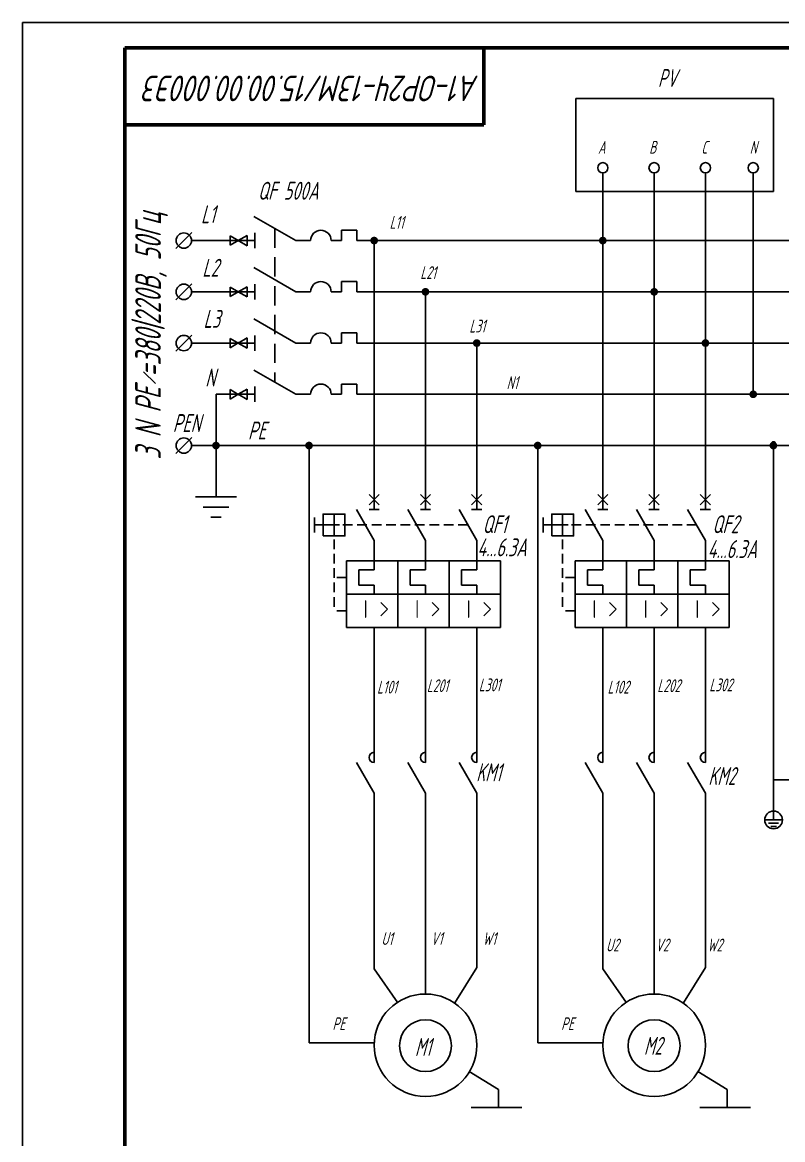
# Model space of a CAD drawing. Header units: millimetres. Extents: x 14016 to 19364, y 4274 to 5404.
# Drawn here: x 15216 to 15364.2, y 4649.5 to 4867.6 of the extents above; entities that cross this region are included whole.
import ezdxf
from ezdxf.enums import TextEntityAlignment as Align

# ---------------------------------------------------------------- set-up
doc = ezdxf.new("R2010")
doc.units = ezdxf.units.MM
doc.header["$LTSCALE"] = 15
for name, pattern in [('HIDDEN', [0.375, 0.25, -0.125]), ('HIDDEN2', [0.1875, 0.125, -0.0625]), ('K5LT_BASIC', [0])]:
    doc.linetypes.add(name, pattern=pattern)
doc.layers.add('0.35 TEXT', color=7, linetype='Continuous', lineweight=35)
doc.layers.add('LWT 0.6', color=7, linetype='Continuous', lineweight=50)
doc.layers.add('ШТРИХОВАЯ', color=7, linetype='HIDDEN')
doc.layers.add('ШТРИХОВАЯ 2', color=7, linetype='HIDDEN2')
doc.styles.add('33', font='gost.shx', dxfattribs={"width": 0.7, "oblique": 15, "height": 3.5})
doc.styles.add('34', font='gost.shx', dxfattribs={"width": 0.8, "oblique": 15, "height": 3.5})
doc.styles.add('35', font='gost.shx', dxfattribs={"width": 0.7, "oblique": 15, "height": 5})

# ---------------------------------------------------------------- blocks, each defined once
blk = doc.blocks.new('Контактор 3 ф')
at = {"linetype": 'K5LT_BASIC'}
for p, q in [((0, 0), (0, -4.5)), ((10, 0), (10, -4.5)), ((20, 0), (20, -4.5)), ((0, -10.5), (-3.46, -4.5)), ((10, -10.5), (6.54, -4.5)), ((20, -10.5), (16.54, -4.5)), ((0, -10.5), (0, -15)), ((10, -10.5), (10, -15)), ((20, -10.5), (20, -15))]:
    blk.add_line(p, q, dxfattribs=at)
for centre in [(0, -3.5), (10, -3.5), (20, -3.5)]:
    blk.add_arc(centre, 1, 90, 270, dxfattribs=at)
blk = doc.blocks.new('QF+KK')
for p, q in [((0, 0), (0, -7.5)), ((10, 0), (10, -7.5)), ((20, 0), (20, -7.5)), ((-1, -6.54), (1, -4.54)), ((-1, -4.54), (1, -6.54)), ((9, -6.54), (11, -4.54)), ((9, -4.54), (11, -6.54)), ((19, -6.54), (21, -4.54)), ((19, -4.54), (21, -6.54)), ((-7.83, -8.38), (-7.83, -12.62)), ((0, -13.5), (-3.46, -7.5)), ((-1, -7.5), (1, -7.5)), ((10, -13.5), (6.54, -7.5)), ((9, -7.5), (11, -7.5)), ((20, -13.5), (16.54, -7.5)), ((19, -7.5), (21, -7.5)), ((-11.63, -11.98), (-11.63, -9.02)), ((-9.6, -10.5), (-11.63, -10.5)), ((-6.78, -10.5), (-9.95, -10.5)), ((0, -13.5), (0, -18)), ((10, -13.5), (10, -18)), ((20, -13.5), (20, -18)), ((0, -19.25), (-3, -19.25)), ((-3, -19.25), (-3, -22.25)), ((0, -18), (0, -19.25)), ((4.62, -17.5), (4.62, -24)), ((10, -19.25), (7, -19.25)), ((7, -19.25), (7, -22.25)), ((10, -18), (10, -19.25)), ((14.62, -17.5), (14.62, -24)), ((20, -19.25), (17, -19.25)), ((17, -19.25), (17, -22.25)), ((20, -18), (20, -19.25)), ((-3, -22.25), (0, -22.25)), ((0, -22.25), (0, -24)), ((7, -22.25), (10, -22.25)), ((10, -22.25), (10, -24)), ((17, -22.25), (20, -22.25)), ((20, -22.25), (20, -24)), ((1.29, -25.61), (2.6, -26.93)), ((4.62, -24), (4.62, -30.5)), ((11.31, -25.61), (12.63, -26.93)), ((14.62, -24), (14.62, -30.5)), ((21.37, -25.61), (22.68, -26.93)), ((2.6, -26.93), (1.29, -28.24)), ((12.63, -26.93), (11.31, -28.24)), ((22.68, -26.93), (21.37, -28.24)), ((0, -30.5), (0, -38)), ((10, -30.5), (10, -38)), ((20, -30.5), (20, -38))]:
    blk.add_line(p, q)
for points in [[(-9.95, -12.62), (-5.71, -12.62), (-5.71, -8.38), (-9.95, -8.38)], [(-5.38, -24), (24.62, -24), (24.62, -17.5), (-5.38, -17.5)], [(-5.38, -30.5), (24.62, -30.5), (24.62, -24), (-5.38, -24)]]:
    blk.add_lwpolyline(points, close=True)
at = {"layer": 'ШТРИХОВАЯ 2'}
for p, q in [((18.27, -10.5), (-7.83, -10.5)), ((-7.83, -10.5), (-7.83, -27.25)), ((-5.38, -20.75), (-7.83, -20.75)), ((-5.38, -27.25), (-7.83, -27.25))]:
    blk.add_line(p, q, dxfattribs=at)
at = {"layer": '0.35 TEXT', "style": '34', "width": 0.75}
for p in [(-2, -28.65), (8.03, -28.65), (18.08, -28.65)]:
    blk.add_text('I ', height=3.5, dxfattribs=at).set_placement(p)
blk = doc.blocks.new('11')
at = {"const_width": 0.75}
blk.add_lwpolyline([(-0.375, 0, 1), (0.375, 0, 1)], format="xyb", close=True, dxfattribs=at)
blk = doc.blocks.new('UZIEMIENIE')
for p, q in [((0, 0), (4.85, 0)), ((2.43, 0), (2.43, 2.43)), ((2.43, -0.92), (1.05, -0.92)), ((2.43, -1.78), (1.64, -1.78)), ((2.43, -0.92), (3.8, -0.92)), ((2.43, -1.78), (3.21, -1.78))]:
    blk.add_line(p, q)
blk.add_circle((2.43, 0), 2.43)

msp = doc.modelspace()

# ---------------------------------------------------------------- linework, layer by layer
for p, q in [((16477, 4867.56, -0.02), (15216, 4867.56, -0.02)), ((15216, 4570.56, -0.02), (15216, 4867.56, -0.02)), ((15216, 4867.56, -0.02), (15216, 4273.56, -0.02)), ((15216, 4570.56, -0.02), (15216, 4867.56, -0.02)), ((15216, 4867.56, -0.02), (15216, 4273.56, -0.02)), ((15329.18, 4838.19, -0.02), (15329.18, 4824.98, -0.02)), ((15339.18, 4838.19, -0.02), (15339.18, 4814.98, -0.02)), ((15349.18, 4804.98, -0.02), (15349.18, 4838.19, -0.02)), ((15269.32, 4824.98, -0.02), (15261.14, 4829.7, -0.02)), ((15278.21, 4824.98, -0.02), (15278.21, 4826.98, -0.02)), ((15278.21, 4826.98, -0.02), (15281.21, 4826.98, -0.02)), ((15281.21, 4826.98, -0.02), (15281.21, 4824.98, -0.02)), ((15249.05, 4826.55, -0.02), (15245.92, 4823.42, -0.02)), ((15261.32, 4824.98, -0.02), (15248.98, 4824.98, -0.02)), ((15256.5, 4825.9, -0.02), (15258.23, 4824.9, -0.02)), ((15256.5, 4824.9, -0.02), (15256.5, 4825.9, -0.02)), ((15256.5, 4825.06, -0.02), (15256.5, 4824.06, -0.02)), ((15256.5, 4824.06, -0.02), (15258.23, 4825.06, -0.02)), ((15259.82, 4825.98, -0.02), (15258.09, 4824.98, -0.02)), ((15259.82, 4823.98, -0.02), (15258.09, 4824.98, -0.02)), ((15259.82, 4824.98, -0.02), (15259.82, 4825.98, -0.02)), ((15259.82, 4824.98, -0.02), (15259.82, 4823.98, -0.02)), ((15261.32, 4823.48, -0.02), (15261.32, 4826.48, -0.02)), ((15272.21, 4824.98, -0.02), (15269.32, 4824.98, -0.02)), ((15276.21, 4824.98, -0.02), (15278.21, 4824.98, -0.02)), ((16455.42, 4824.98, -0.02), (15281.21, 4824.98, -0.02)), ((15284.6, 4779.98, -0.02), (15284.59, 4824.98, -0.02)), ((15329.18, 4779.98, -0.02), (15329.18, 4824.98, -0.02)), ((15269.32, 4814.98, -0.02), (15261.14, 4819.7, -0.02)), ((15249.05, 4816.55, -0.02), (15245.92, 4813.42, -0.02)), ((15261.32, 4813.48, -0.02), (15261.32, 4816.48, -0.02)), ((15278.21, 4816.98, -0.02), (15281.21, 4816.98, -0.02)), ((15278.21, 4814.98, -0.02), (15278.21, 4816.98, -0.02)), ((15281.21, 4816.98, -0.02), (15281.21, 4814.98, -0.02)), ((15261.32, 4814.98, -0.02), (15248.98, 4814.98, -0.02)), ((15256.5, 4814.9, -0.02), (15256.5, 4815.9, -0.02)), ((15256.5, 4815.9, -0.02), (15258.23, 4814.9, -0.02)), ((15256.5, 4814.06, -0.02), (15258.23, 4815.06, -0.02)), ((15256.5, 4815.06, -0.02), (15256.5, 4814.06, -0.02)), ((15259.82, 4815.98, -0.02), (15258.09, 4814.98, -0.02)), ((15259.82, 4813.98, -0.02), (15258.09, 4814.98, -0.02)), ((15259.82, 4814.98, -0.02), (15259.82, 4815.98, -0.02)), ((15259.82, 4814.98, -0.02), (15259.82, 4813.98, -0.02)), ((15272.21, 4814.98, -0.02), (15269.32, 4814.98, -0.02)), ((15276.21, 4814.98, -0.02), (15278.21, 4814.98, -0.02)), ((16455.42, 4814.98, -0.02), (15281.21, 4814.98, -0.02)), ((15294.6, 4779.98, -0.02), (15294.6, 4814.98, -0.02)), ((15339.18, 4779.98, -0.02), (15339.18, 4814.98, -0.02)), ((15269.32, 4804.98, -0.02), (15261.14, 4809.7, -0.02)), ((15249.05, 4806.55, -0.02), (15245.92, 4803.42, -0.02)), ((15256.5, 4805.9, -0.02), (15258.23, 4804.9, -0.02)), ((15256.5, 4804.9, -0.02), (15256.5, 4805.9, -0.02)), ((15259.82, 4805.98, -0.02), (15258.09, 4804.98, -0.02)), ((15259.82, 4804.98, -0.02), (15259.82, 4805.98, -0.02)), ((15261.32, 4803.48, -0.02), (15261.32, 4806.48, -0.02)), ((15278.21, 4804.98, -0.02), (15278.21, 4806.98, -0.02)), ((15278.21, 4806.98, -0.02), (15281.21, 4806.98, -0.02)), ((15281.21, 4806.98, -0.02), (15281.21, 4804.98, -0.02)), ((15261.32, 4804.98, -0.02), (15248.98, 4804.98, -0.02)), ((15256.5, 4805.06, -0.02), (15256.5, 4804.06, -0.02)), ((15256.5, 4804.06, -0.02), (15258.23, 4805.06, -0.02)), ((15259.82, 4803.98, -0.02), (15258.09, 4804.98, -0.02)), ((15259.82, 4804.98, -0.02), (15259.82, 4803.98, -0.02)), ((15272.21, 4804.98, -0.02), (15269.32, 4804.98, -0.02)), ((15276.21, 4804.98, -0.02), (15278.21, 4804.98, -0.02)), ((16455.42, 4804.98, -0.02), (15281.21, 4804.98, -0.02)), ((15304.6, 4779.98, -0.02), (15304.6, 4804.98, -0.02)), ((15349.18, 4779.98, -0.02), (15349.18, 4804.98, -0.02)), ((15239.63, 4799.39, -0.02), (15241.94, 4797.09, -0.02)), ((15269.32, 4794.98, -0.02), (15261.14, 4799.7, -0.02)), ((15261.32, 4793.48, -0.02), (15261.32, 4796.48, -0.02)), ((15278.21, 4794.98, -0.02), (15278.21, 4796.98, -0.02)), ((15278.21, 4796.98, -0.02), (15281.21, 4796.98, -0.02)), ((15281.21, 4796.98, -0.02), (15281.21, 4794.98, -0.02)), ((15253.76, 4784.98, -0.02), (15253.76, 4794.98, -0.02)), ((15253.76, 4794.98, -0.02), (15261.32, 4794.98, -0.02)), ((15256.5, 4795.9, -0.02), (15258.23, 4794.9, -0.02)), ((15256.5, 4794.9, -0.02), (15256.5, 4795.9, -0.02)), ((15256.5, 4795.06, -0.02), (15256.5, 4794.06, -0.02)), ((15256.5, 4794.06, -0.02), (15258.23, 4795.06, -0.02)), ((15259.82, 4795.98, -0.02), (15258.09, 4794.98, -0.02)), ((15259.82, 4793.98, -0.02), (15258.09, 4794.98, -0.02)), ((15259.82, 4794.98, -0.02), (15259.82, 4795.98, -0.02)), ((15259.82, 4794.98, -0.02), (15259.82, 4793.98, -0.02)), ((15272.21, 4794.98, -0.02), (15269.32, 4794.98, -0.02)), ((15276.21, 4794.98, -0.02), (15278.21, 4794.98, -0.02)), ((15281.21, 4794.98, -0.02), (16455.42, 4794.98, -0.02)), ((15249.05, 4786.55, -0.02), (15245.92, 4783.42, -0.02)), ((15248.98, 4784.98, -0.02), (15261.32, 4784.98, -0.02)), ((15253.76, 4784.98, -0.02), (16455.42, 4784.98, -0.02)), ((15253.76, 4784.98, -0.02), (15253.76, 4774.98, -0.02)), ((15271.89, 4668.42, -0.02), (15271.89, 4785.36, -0.02)), ((15316.48, 4668.42, -0.02), (15316.48, 4785.36, -0.02)), ((15362.44, 4719.78, -0.02), (15362.44, 4785.36, -0.02)), ((15284.6, 4779.98, -0.02), (15284.6, 4772.48, -0.02)), ((15294.6, 4779.98, -0.02), (15294.6, 4772.48, -0.02)), ((15304.6, 4779.98, -0.02), (15304.6, 4772.48, -0.02)), ((15329.18, 4779.98, -0.02), (15329.18, 4772.48, -0.02)), ((15339.18, 4779.98, -0.02), (15339.18, 4772.48, -0.02)), ((15349.18, 4779.98, -0.02), (15349.18, 4772.48, -0.02)), ((15253.76, 4774.98, -0.02), (15249.76, 4774.98, -0.02)), ((15253.76, 4774.98, -0.02), (15257.76, 4774.98, -0.02)), ((15253.76, 4772.98, -0.02), (15251.26, 4772.98, -0.02)), ((15253.76, 4772.98, -0.02), (15256.26, 4772.98, -0.02)), ((15253.76, 4770.98, -0.02), (15252.76, 4770.98, -0.02)), ((15253.76, 4770.98, -0.02), (15254.76, 4770.98, -0.02)), ((15284.6, 4749.48, -0.02), (15284.6, 4727.62, -0.02)), ((15294.6, 4749.48, -0.02), (15294.6, 4727.62, -0.02)), ((15304.6, 4749.48, -0.02), (15304.6, 4727.62, -0.02)), ((15329.18, 4749.48, -0.02), (15329.18, 4727.62, -0.02)), ((15339.18, 4749.48, -0.02), (15339.18, 4727.62, -0.02)), ((15349.18, 4749.48, -0.02), (15349.18, 4727.62, -0.02)), ((15368.69, 4719.78, -0.02), (15362.44, 4719.78, -0.02)), ((15284.6, 4712.58, -0.02), (15284.6, 4682.85, -0.02)), ((15294.6, 4712.59, -0.02), (15294.6, 4677.95, -0.02)), ((15304.6, 4712.62, -0.02), (15304.6, 4683.12, -0.02)), ((15329.18, 4712.58, -0.02), (15329.18, 4682.85, -0.02)), ((15339.18, 4712.59, -0.02), (15339.18, 4677.95, -0.02)), ((15349.18, 4712.62, -0.02), (15349.18, 4683.12, -0.02)), ((15304.6, 4683.12, -0.02), (15300.35, 4676.26, -0.02)), ((15349.18, 4683.12, -0.02), (15344.93, 4676.26, -0.02)), ((15284.6, 4682.85, -0.02), (15289.18, 4676.24, -0.02)), ((15329.18, 4682.85, -0.02), (15333.77, 4676.24, -0.02)), ((15284.58, 4668.42, -0.02), (15271.89, 4668.42, -0.02)), ((15329.17, 4668.42, -0.02), (15316.48, 4668.42, -0.02))]:
    msp.add_line(p, q)
at = {"color": 0}
msp.add_line((15358.51, 4838.19, -0.02), (15358.51, 4795.16, -0.02), dxfattribs=at)
at = {"lineweight": 25}
msp.add_line((15362.44, 4719.78, -0.02), (15362.44, 4713.65, -0.02), dxfattribs=at)
at = {"linetype": 'Continuous'}
for p, q in [((15303.09, 4662.83, -0.02), (15308.84, 4659.32, -0.02)), ((15347.68, 4662.83, -0.02), (15353.43, 4659.32, -0.02)), ((15308.84, 4659.32, -0.02), (15308.84, 4655.8, -0.02)), ((15353.43, 4659.32, -0.02), (15353.43, 4655.8, -0.02)), ((15303.5, 4655.8, -0.02), (15313.37, 4655.8, -0.02)), ((15348.09, 4655.8, -0.02), (15357.95, 4655.8, -0.02))]:
    msp.add_line(p, q, dxfattribs=at)
at = {"elevation": -0.02}
msp.add_lwpolyline([(15323.95, 4852.68), (15362.46, 4852.68), (15362.46, 4834.58), (15323.95, 4834.58)], close=True, dxfattribs=at)
at = {"const_width": 0.75, "elevation": -0.02}
for points in [[(15284.22, 4824.98, 1), (15284.97, 4824.98, 1)], [(15328.8, 4824.98, 1), (15329.55, 4824.98, 1)], [(15294.22, 4814.98, 1), (15294.97, 4814.98, 1)], [(15338.81, 4814.98, 1), (15339.56, 4814.98, 1)], [(15304.22, 4804.98, 1), (15304.97, 4804.98, 1)], [(15348.81, 4804.98, 1), (15349.56, 4804.98, 1)], [(15253.38, 4784.98, 1), (15254.13, 4784.98, 1)], [(15271.52, 4784.98, 1), (15272.27, 4784.98, 1)], [(15316.11, 4784.98, 1), (15316.86, 4784.98, 1)], [(15362.06, 4784.98, 1), (15362.81, 4784.98, 1)]]:
    msp.add_lwpolyline(points, format="xyb", close=True, dxfattribs=at)
for centre, radius in [((15329.18, 4839.19, -0.02), 1), ((15339.18, 4839.19, -0.02), 1), ((15349.18, 4839.19, -0.02), 1), ((15358.51, 4839.19, -0.02), 1), ((15247.48, 4824.98, -0.02), 1.5), ((15247.48, 4814.98, -0.02), 1.5), ((15247.48, 4804.98, -0.02), 1.5), ((15247.48, 4784.98, -0.02), 1.5), ((15294.6, 4667.96, -0.02), 10), ((15339.18, 4667.96, -0.02), 10), ((15294.6, 4667.88, -0.02), 5.07), ((15339.18, 4667.88, -0.02), 5.07)]:
    msp.add_circle(centre, radius)
for centre, radius, start, end in [((15274.21, 4824.98, -0.02), 2, 0, 180), ((15284.6, 4824.8, -0.02), 0.375, 0, 180), ((15284.6, 4824.8, -0.02), 0.375, 0, 180), ((15284.6, 4824.8, -0.02), 0.375, 180, 0), ((15284.6, 4824.8, -0.02), 0.375, 180, 0), ((15329.18, 4824.8, -0.02), 0.375, 0, 180), ((15329.18, 4824.8, -0.02), 0.375, 180, 0), ((15274.21, 4814.98, -0.02), 2, 0, 180), ((15294.66, 4814.8, -0.02), 0.375, 0, 180), ((15294.66, 4814.8, -0.02), 0.375, 0, 180), ((15294.66, 4814.8, -0.02), 0.375, 180, 0), ((15294.66, 4814.8, -0.02), 0.375, 180, 0), ((15339.25, 4814.8, -0.02), 0.375, 0, 180), ((15339.25, 4814.8, -0.02), 0.375, 180, 0), ((15274.21, 4804.98, -0.02), 2, 0, 180), ((15304.73, 4804.8, -0.02), 0.375, 0, 180), ((15304.73, 4804.8, -0.02), 0.375, 0, 180), ((15349.32, 4804.8, -0.02), 0.375, 0, 180), ((15304.73, 4804.8, -0.02), 0.375, 180, 0), ((15304.73, 4804.8, -0.02), 0.375, 180, 0), ((15349.32, 4804.8, -0.02), 0.375, 180, 0), ((15274.21, 4794.98, -0.02), 2, 0, 180), ((15362.44, 4785.36, -0.02), 0.375, 0, 180), ((15253.76, 4784.98, -0.02), 0.375, 0, 180), ((15253.76, 4784.98, -0.02), 0.375, 180, 0), ((15362.44, 4785.36, -0.02), 0.375, 180, 0)]:
    msp.add_arc(centre, radius, start, end)
at = {"layer": 'LWT 0.6'}
for p, q in [((15236, 4862.56, -0.02), (16472, 4862.56, -0.02)), ((15236, 4278.56, -0.02), (15236, 4862.56, -0.02)), ((15306, 4847.56, -0.02), (15306, 4862.56, -0.02)), ((15236, 4847.56, -0.02), (15306, 4847.56, -0.02))]:
    msp.add_line(p, q, dxfattribs=at)
at = {"layer": 'ШТРИХОВАЯ'}
msp.add_line((15265.23, 4827.34, -0.02), (15265.23, 4797.34, -0.02), dxfattribs=at)

# ---------------------------------------------------------------- block references
for name, p in [('11', (15358.51, 4794.98, -0.02)), ('QF+KK', (15284.6, 4779.98, -0.02)), ('QF+KK', (15329.18, 4779.98, -0.02)), ('Контактор 3 ф', (15284.6, 4727.62, -0.02)), ('Контактор 3 ф', (15329.18, 4727.62, -0.02))]:
    msp.add_blockref(name, p)
at = {"xscale": 0.711002539814217, "yscale": 0.711002539817855, "zscale": 0.7110025398181037}
msp.add_blockref('UZIEMIENIE', (15360.75, 4711.92, -0.02), dxfattribs=at)

# ---------------------------------------------------------------- texts
at = {"layer": '0.35 TEXT', "oblique": 15}
for s, height, style, width, p in [('PV', 3.5, '34', 0.75, (15339.93, 4854.95, -0.02)), ('A', 2.5, '33', 0.8, (15328.24, 4841.93, -0.02)), ('B', 2.5, '33', 0.8, (15338.21, 4841.93, -0.02)), ('C', 2.5, '33', 0.8, (15348.38, 4841.93, -0.02)), ('N', 2.5, '33', 0.8, (15357.82, 4841.93, -0.02)), ('QF 500A', 3.5, '34', 0.8, (15261.93, 4832.95, -0.02)), ('L1', 3.5, '34', 0.8, (15250.83, 4828.36, -0.02)), ('L11', 2.5, '33', 0.8, (15287.6, 4827.28, -0.02)), ('L2', 3.5, '34', 0.8, (15251.08, 4817.92, -0.02)), ('L21', 2.5, '33', 0.8, (15293.58, 4817.48, -0.02)), ('L3', 3.5, '34', 0.8, (15251.32, 4807.95, -0.02)), ('L31', 2.5, '33', 0.8, (15303.15, 4807.04, -0.02)), ('N', 3.5, '34', 0.8, (15251.65, 4796.5, -0.02)), ('N1', 2.5, '33', 0.8, (15310.42, 4796.01, -0.02)), ('PEN', 3.5, '34', 0.8, (15245.33, 4787.61, -0.02)), ('РЕ', 3.5, '34', 0.8, (15259.98, 4786.17, -0.02)), ('QF1', 3.5, '34', 0.8, (15305.73, 4767.88, -0.02)), ('QF2', 3.5, '34', 0.8, (15350.53, 4767.88, -0.02)), ('4...6.3A', 3.5, '34', 0.8, (15304.7, 4763.37, -0.02)), ('4...6.3A', 3.5, '34', 0.8, (15349.61, 4763.03, -0.02)), ('L101', 2.5, '33', 0.8, (15285.16, 4736.59, -0.02)), ('L201', 2.5, '33', 0.8, (15294.86, 4736.87, -0.02)), ('L301', 2.5, '33', 0.8, (15305, 4737.02, -0.02)), ('L102', 2.5, '33', 0.8, (15330.1, 4736.59, -0.02)), ('L202', 2.5, '33', 0.8, (15339.8, 4736.87, -0.02)), ('L302', 2.5, '33', 0.8, (15349.94, 4737.02, -0.02)), ('KM1', 3.5, '34', 0.75, (15304.49, 4719.46, -0.02)), ('KM2', 3.5, '34', 0.75, (15349.75, 4718.74, -0.02)), ('U1', 2.5, '33', 0.8, (15286, 4687.53, -0.02)), ('V1', 2.5, '33', 0.8, (15295.65, 4687.53, -0.02)), ('W1', 2.5, '33', 0.8, (15305.76, 4687.53, -0.02)), ('U2', 2.5, '33', 0.8, (15329.81, 4686.27, -0.02)), ('V2', 2.5, '33', 0.8, (15339.46, 4686.27, -0.02)), ('W2', 2.5, '33', 0.8, (15349.57, 4686.27, -0.02)), ('PE', 2.5, '33', 0.8, (15276.46, 4670.91, -0.02)), ('PE', 2.5, '33', 0.8, (15321.05, 4670.91, -0.02)), ('M1', 3.5, '34', 0.75, (15292.55, 4665.87, -0.02)), ('M2', 3.5, '34', 0.75, (15337.19, 4666.1, -0.02))]:
    msp.add_text(s, height=height, dxfattribs=dict(at, style=style, width=width)).set_placement(p)
at = {"layer": '0.35 TEXT', "style": '35', "oblique": 15, "width": 0.885568}
msp.add_text('A1-ОР2Ч-13М/15.00.00.000Э3', height=5, rotation=180, dxfattribs=at).set_placement((15305.05, 4857.17, -0.02), (15240.05, 4857.17, -0.02), align=Align.FIT)
at = {"layer": '0.35 TEXT', "style": '35', "oblique": 15, "width": 0.8}
msp.add_text('3 N PE =380|220B, 50Гц', height=5, rotation=90, dxfattribs=at).set_placement((15243.01, 4782.24, -0.02))

doc.saveas('drawing.dxf')
